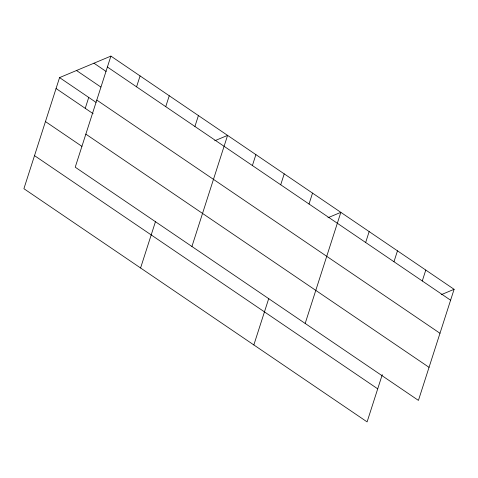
<?xml version="1.0" encoding="UTF-8"?>
<svg xmlns="http://www.w3.org/2000/svg" width="478" height="478" viewBox="0 0 478 478"><rect width="100%" height="100%" fill="white"/><g stroke="black" fill="none" stroke-linecap="round" stroke-linejoin="round"><path stroke-width="0.72" d="M110.902 56.105L75.231 167.198L418.429 400.397L454.1 289.304L110.902 56.105L59.571 77.603L23.9 188.696L367.098 421.895L382.269 374.644M85.239 108.333L88.741 97.422M136.571 86.835L140.078 75.924M165.746 106.66L169.248 95.749M140.586 267.985L155.529 221.439M194.916 126.479L198.418 115.568M191.923 246.487L227.588 135.388L214.718 140.783M252.402 165.537L255.903 154.627M280.717 184.777L284.219 173.867M253.842 344.943L268.785 298.397M309.027 204.016L312.534 193.106M305.173 323.445L340.844 212.346L327.968 217.735M365.658 242.495L369.159 231.585M393.968 261.735L397.475 250.825M422.283 280.974L425.784 270.064M441.224 294.693L454.1 289.304M107.401 67.016L450.599 300.214M93.963 63.198L106.116 71.455M76.51 70.505L100.822 87.026M96.783 100.075L439.981 333.274M59.571 77.603L96.036 102.382M56.063 88.514L93.138 113.704M85.849 134.139L429.047 367.337M45.452 121.573L81.917 146.352M34.518 155.637L377.71 388.835"/></g></svg>
